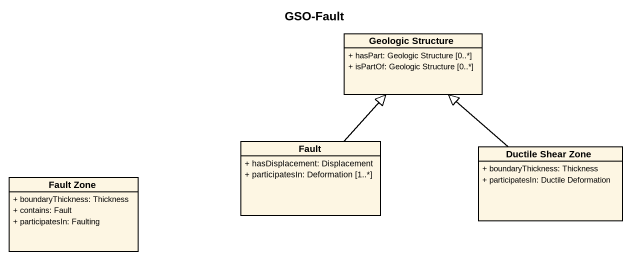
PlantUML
@startuml
title GSO-Fault
hide circle
hide empty members
skinparam classAttributeIconSize 0
class "Geologic Structure" as Geologic_Structure {
  + hasPart: Geologic Structure [0..*]
  + isPartOf: Geologic Structure [0..*]
}
class "Fault Zone" as Fault_Zone {
  + boundaryThickness: Thickness
  + contains: Fault
  + participatesIn: Faulting
}
class Fault {
  + hasDisplacement: Displacement
  + participatesIn: Deformation [1..*]
}
class "Ductile Shear Zone" as Ductile_Shear_Zone {
  + boundaryThickness: Thickness
  + participatesIn: Ductile Deformation
}
Fault -up-|> Geologic_Structure
Ductile_Shear_Zone -up-|> Geologic_Structure
@enduml
